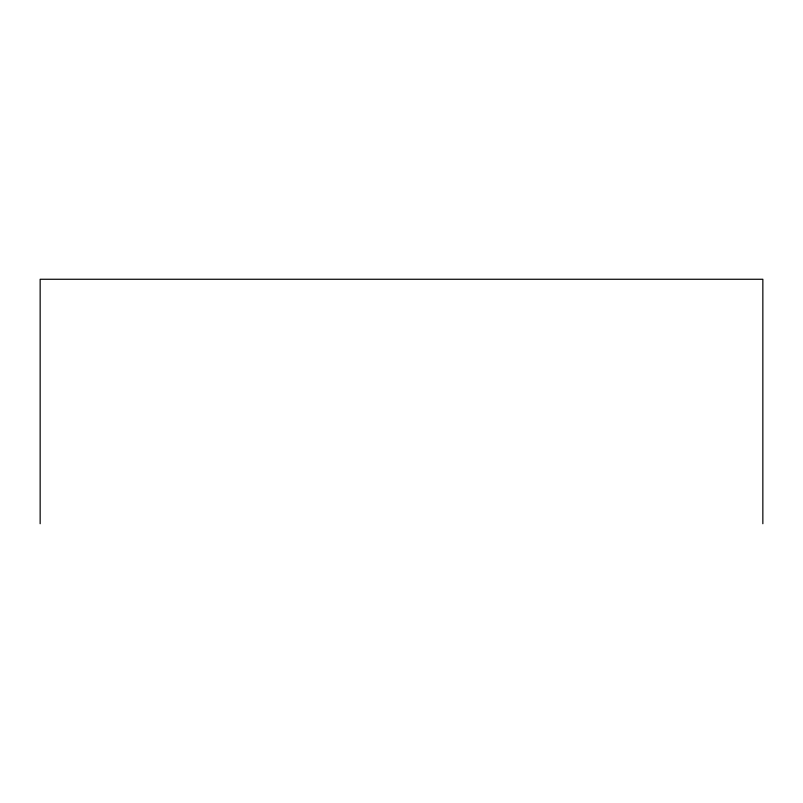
<?xml version="1.0" encoding="UTF-8"?>
<svg xmlns="http://www.w3.org/2000/svg" width="803" height="803" viewBox="0 0 803 803"><rect width="100%" height="100%" fill="white"/><g stroke="black" fill="none" stroke-linecap="round" stroke-linejoin="round"><path stroke-width="1.2" d="M762.85 523.737L762.85 279.263L40.15 279.263L40.15 523.737"/></g></svg>
